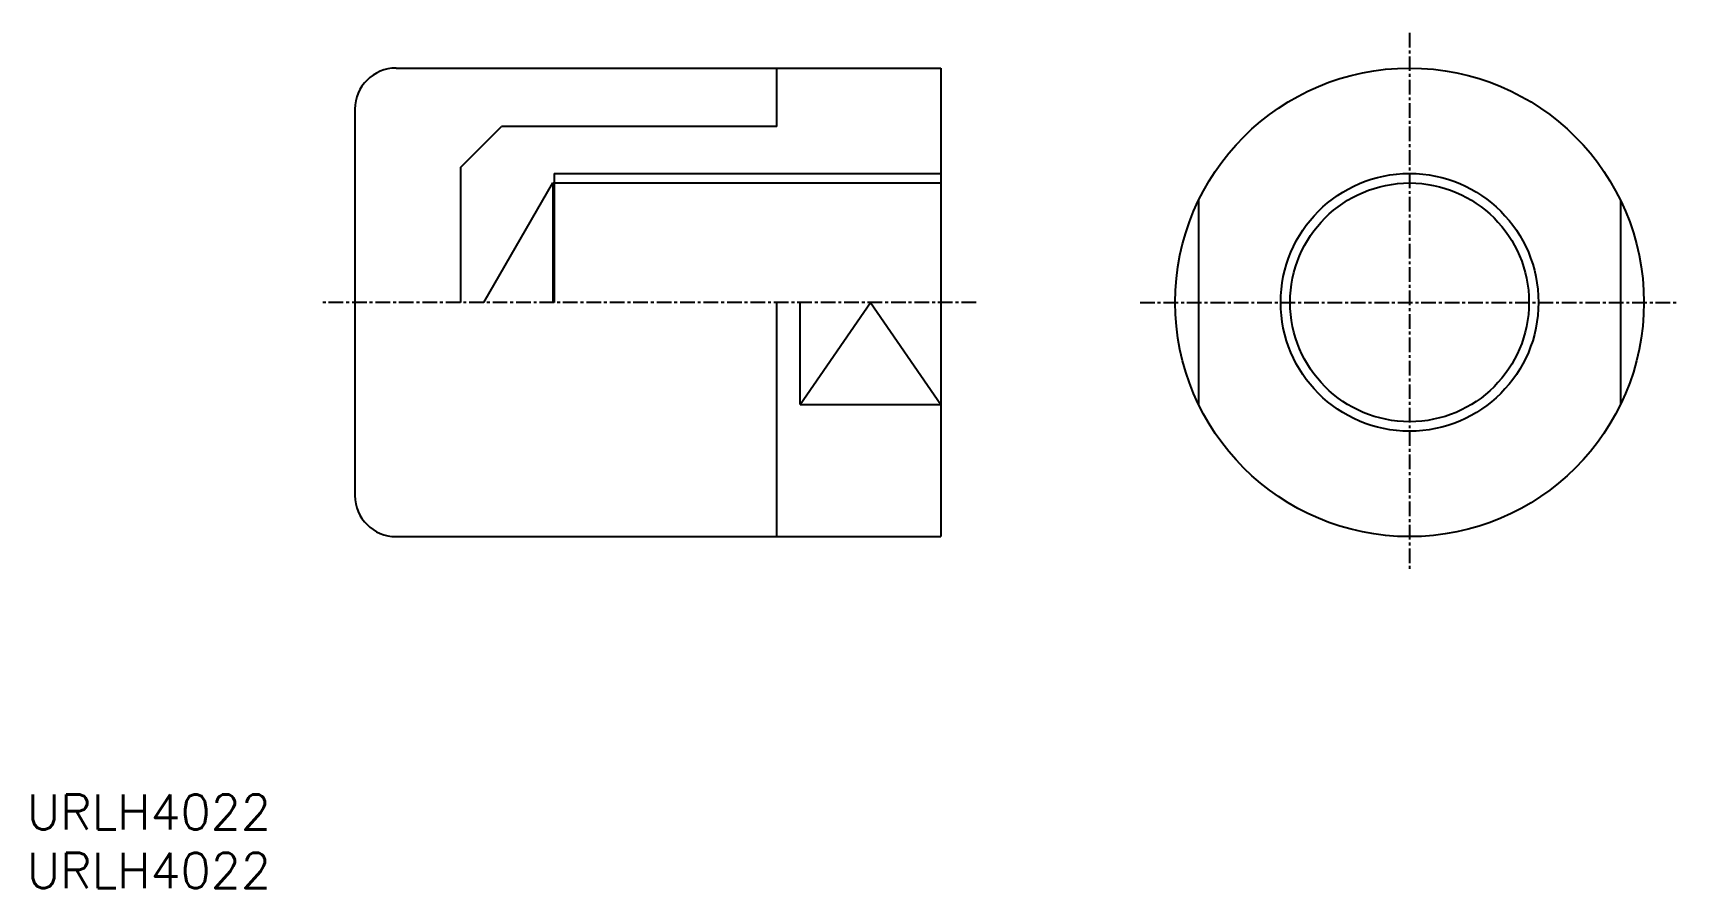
# Model space of a CAD drawing. Extents: x 1 to 141, y 0 to 73.
import ezdxf

# ---------------------------------------------------------------- set-up
doc = ezdxf.new("R2010")
doc.units = 0
doc.linetypes.add('CENTER', pattern=[2, 1.25, -0.25, 0.25, -0.25])
doc.layers.get('0').update_dxf_attribs({"linetype": 'CONTINUOUS'})
doc.layers.add('CENTER', color=1, linetype='CENTER')
doc.styles.get("Standard").update_dxf_attribs({"font": 'txt.shx'})

# ---------------------------------------------------------------- blocks, each defined once
blk = doc.blocks.new('*U10')
at = {"color": 7, "linetype": 'CONTINUOUS'}
blk.add_text('URLH4022', height=3, dxfattribs=at).set_placement((0, 0))
blk = doc.blocks.new('*U11')
at = {"color": 7, "linetype": 'CONTINUOUS'}
blk.add_text('URLH4022', height=3, dxfattribs=at).set_placement((0, 5))

msp = doc.modelspace()

# ---------------------------------------------------------------- linework, layer by layer
at = {"color": 7, "linetype": 'CONTINUOUS'}
for p, q in [((31.5, 70), (78, 70)), ((64, 65), (64, 70)), ((78, 70), (78, 30)), ((28, 66.5), (28, 33.5)), ((37, 61.5), (40.5, 65)), ((64, 65), (40.5, 65)), ((37, 61.5), (37, 50)), ((45, 61), (45, 50)), ((39, 50), (44.88, 60.19)), ((44.88, 60.19), (78, 60.19)), ((44.88, 60.19), (44.88, 50)), ((100, 58.72), (100, 41.28)), ((136, 58.72), (136, 41.28)), ((64, 30), (64, 50)), ((66, 41.28), (66, 50)), ((66, 41.28), (78, 41.28)), ((31.5, 30), (78, 30))]:
    msp.add_line(p, q, dxfattribs=at)
at = {"color": 3, "linetype": 'CONTINUOUS'}
for p, q in [((45, 61), (78, 61)), ((66, 41.28), (72, 50)), ((72, 50), (78, 41.28))]:
    msp.add_line(p, q, dxfattribs=at)
at = {"color": 7, "linetype": 'CONTINUOUS'}
for radius in [20, 10.19]:
    msp.add_circle((118, 50), radius, dxfattribs=at)
at = {"color": 3, "linetype": 'CONTINUOUS'}
msp.add_circle((118, 50), 11, dxfattribs=at)
at = {"color": 7, "linetype": 'CONTINUOUS'}
for centre, start, end in [((31.5, 66.5), 90, 180), ((31.5, 33.5), 180, 270)]:
    msp.add_arc(centre, 3.5, start, end, dxfattribs=at)
at = {"layer": 'CENTER', "color": 1, "linetype": 'CENTER'}
for p, q in [((118, 73), (118, 27)), ((81, 50), (25, 50)), ((95, 50), (141, 50))]:
    msp.add_line(p, q, dxfattribs=at)

# ---------------------------------------------------------------- block references
at = {"color": 7, "linetype": 'CONTINUOUS'}
for name in ['*U11', '*U10']:
    msp.add_blockref(name, (0, 0), dxfattribs=at)

doc.saveas('drawing.dxf')
